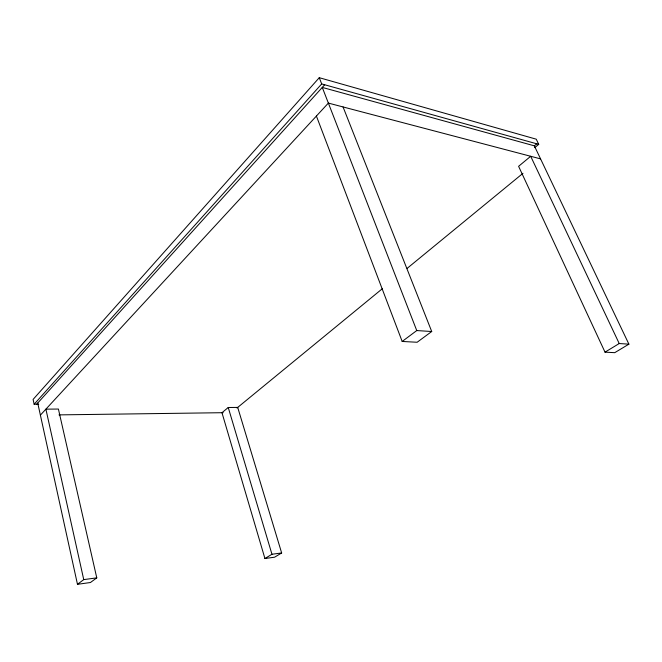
<?xml version="1.0" encoding="UTF-8"?>
<svg xmlns="http://www.w3.org/2000/svg" width="662" height="662" viewBox="0 0 662 662"><rect width="100%" height="100%" fill="white"/><g stroke="black" fill="none" stroke-linecap="round" stroke-linejoin="round"><path stroke-width="0.99" d="M534.747 147.659L538.711 144.349L536.237 139.177L319.266 77.694L33.1 399.426L34.143 404.242L38.71 404.209M34.143 404.242L321.691 83.925L319.266 77.694M36.65 404.225L324.67 84.753M40.382 415.132L328.369 103.09L540.564 158.872M343.057 106.946L431.723 331.521L416.754 330.561L322.278 87.417L534.342 145.83L536.758 143.803M228.241 407.494L221.969 412.707L264.932 558.521L274.598 557.197L281.648 552.96L237.716 407.411L228.241 407.494L271.958 554.26L264.932 558.521M237.004 407.991L382.396 288.673M407.155 268.358L522.988 173.295M37.734 403.026L77.471 584.306L83.743 579.614L96.776 577.86L58.413 409.05L45.893 409.157L83.743 579.614M316.403 116.049L402.182 341.46L416.754 330.561M96.776 577.86L90.437 582.519L77.471 584.306M431.723 331.521L417.134 342.254L402.182 341.46M619.218 343.537L530.692 156.282L518.603 166.319L605.018 352.159L619.218 343.537L628.9 344.157L534.342 145.83M628.9 344.157L614.741 352.672L605.018 352.159M271.958 554.26L281.648 552.96M58.968 414.884L223.152 412.691M321.691 83.925L538.711 144.349"/></g></svg>
